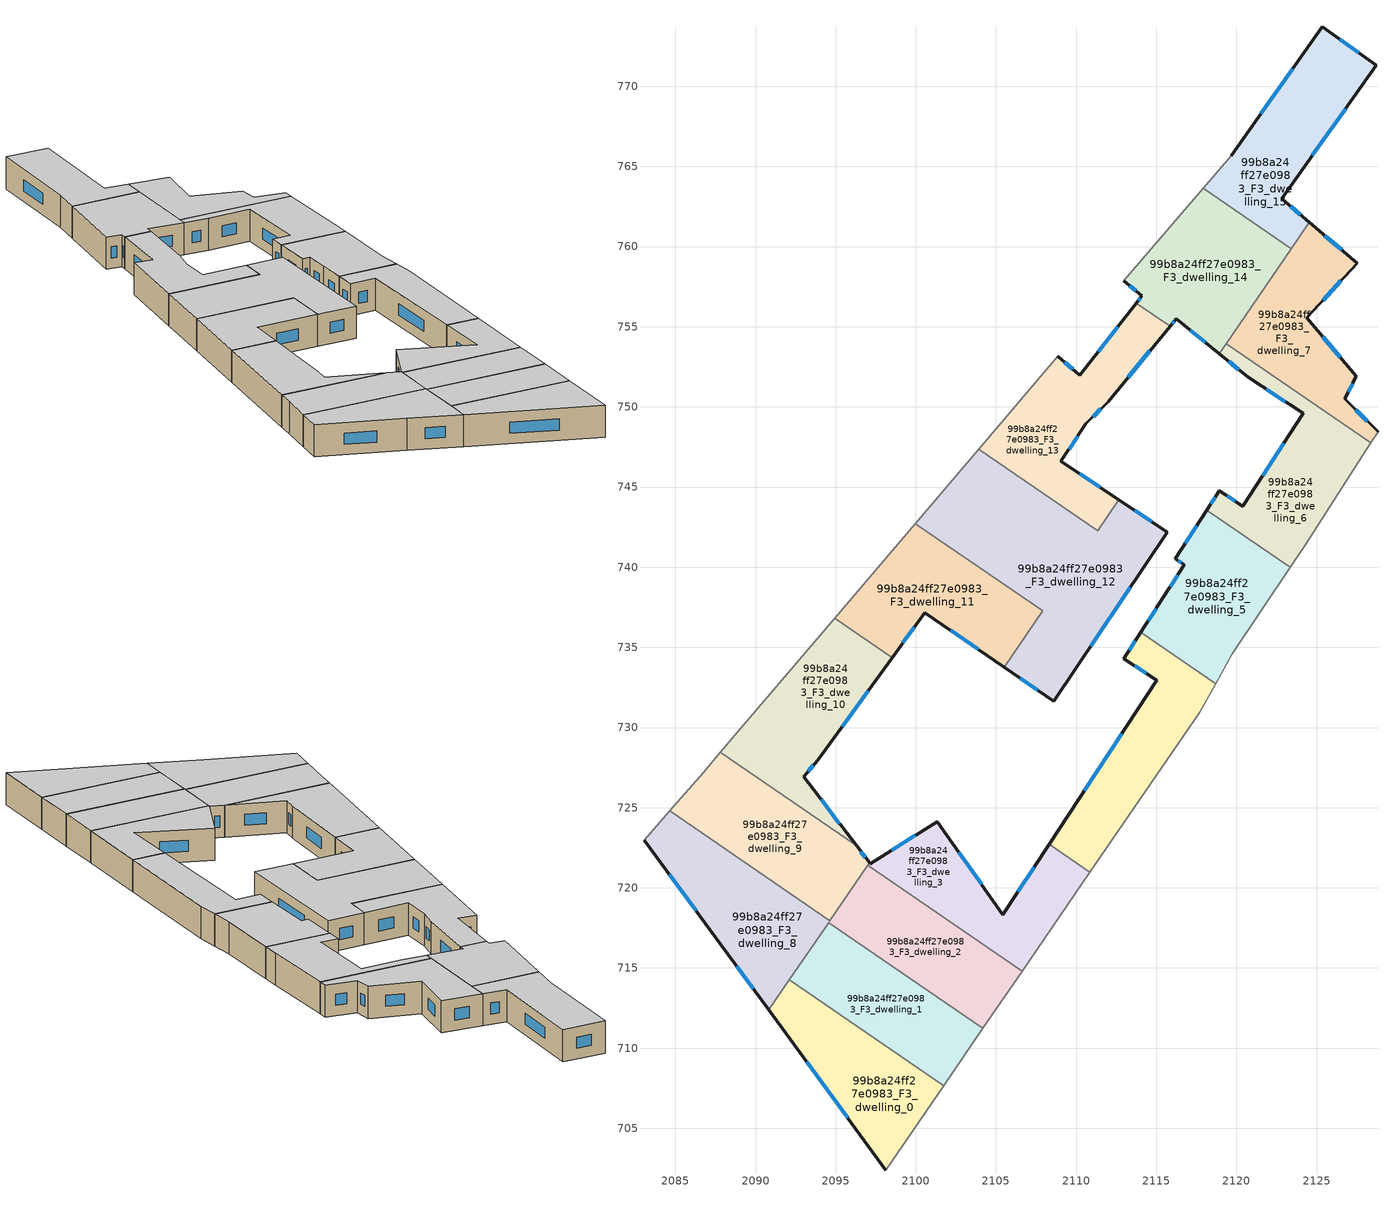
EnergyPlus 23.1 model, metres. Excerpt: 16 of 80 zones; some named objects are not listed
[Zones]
99b8a24ff27e0983_F3_dwelling_0
 floor to 99b8a24ff27e0983_F2_dwelling_0 (EU_floor_Construction): 2101.73,707.66 2098.11,702.39 2090.82,712.39 2092.11,714.26 z9
 wall outside (EU_wall_Construction): 2090.82,712.39 2098.11,702.39 z9:12
 wall to 99b8a24ff27e0983_F3_dwelling_1 (EU_wall_Construction): 2101.73,707.66 2092.11,714.26 z9:12
 wall adiabatic (EU_wall_Construction): 2098.11,702.39 2101.73,707.66 z9:12
 wall to 99b8a24ff27e0983_F3_dwelling_8 (EU_wall_Construction): 2092.11,714.26 2090.82,712.39 z9:12
 window (EU_Window_Construction): 2093.19,709.14 2095.74,705.64 z9.98:11.02
 ceiling to 99b8a24ff27e0983_F4_dwelling_0 (EU_floor_Construction): 2098.11,702.39 2101.73,707.66 2092.11,714.26 2090.82,712.39 z12
99b8a24ff27e0983_F3_dwelling_1
 floor to 99b8a24ff27e0983_F2_dwelling_1 (EU_floor_Construction): 2104.18,711.23 2101.73,707.66 2092.11,714.26 2094.56,717.83 z9
 wall to 99b8a24ff27e0983_F3_dwelling_2 (EU_wall_Construction): 2104.18,711.23 2094.56,717.83 z9:12
 wall adiabatic (EU_wall_Construction): 2101.73,707.66 2104.18,711.23 z9:12
 wall to 99b8a24ff27e0983_F3_dwelling_8 (EU_wall_Construction): 2094.56,717.83 2092.11,714.26 z9:12
 ceiling to 99b8a24ff27e0983_F4_dwelling_1 (EU_floor_Construction): 2101.73,707.66 2104.18,711.23 2094.56,717.83 2092.11,714.26 z12
99b8a24ff27e0983_F3_dwelling_10
 floor to 99b8a24ff27e0983_F2_dwelling_10 (EU_floor_Construction): 2098.52,734.36 2093.89,727.97 2093.01,726.92 2096.31,722.61 2087.81,728.44 2094.94,736.82 z9
 wall outside (EU_wall_Construction): 2096.31,722.61 2093.01,726.92 2093.89,727.97 2098.52,734.36 z9:12
 wall to 99b8a24ff27e0983_F3_dwelling_9 (EU_wall_Construction): 2087.81,728.44 2096.31,722.61 z9:12
 wall adiabatic (EU_wall_Construction): 2094.94,736.82 2087.81,728.44 z9:12
 wall to 99b8a24ff27e0983_F3_dwelling_11 (EU_wall_Construction): 2098.52,734.36 2094.94,736.82 z9:12
 window (EU_Window_Construction): 2095.4,730.05 2097.02,732.28 / 2093.3,727.27 2093.61,727.63 / 2095.24,724.01 2094.09,725.52 z9.98:11.02
 ceiling to 99b8a24ff27e0983_F4_dwelling_10 (EU_floor_Construction): 2096.31,722.61 2093.01,726.92 2093.89,727.97 2098.52,734.36 2094.94,736.82 2087.81,728.44 z12
99b8a24ff27e0983_F3_dwelling_11
 floor to 99b8a24ff27e0983_F2_dwelling_11 (EU_floor_Construction): 2107.91,737.27 2105.5,733.77 2100.56,737.17 2098.52,734.36 2094.94,736.82 2099.97,742.72 z9
 wall outside (EU_wall_Construction): 2098.52,734.36 2100.56,737.17 2105.5,733.77 z9:12
 wall adiabatic (EU_wall_Construction): 2099.97,742.72 2094.94,736.82 z9:12
 wall to 99b8a24ff27e0983_F3_dwelling_12 (EU_wall_Construction): 2105.5,733.77 2107.91,737.27 2099.97,742.72 z9:12
 window (EU_Window_Construction): 2102.17,736.07 2103.9,734.88 / 2099.19,735.27 2099.9,736.26 z9.98:11.02
 ceiling to 99b8a24ff27e0983_F4_dwelling_11 (EU_floor_Construction): 2105.5,733.77 2107.91,737.27 2099.97,742.72 2094.94,736.82 2098.52,734.36 2100.56,737.17 z12
99b8a24ff27e0983_F3_dwelling_12
 floor to 99b8a24ff27e0983_F2_dwelling_12 (EU_floor_Construction): 2112.67,744.2 2115.68,742.18 2108.61,731.62 2105.5,733.77 2107.91,737.27 2099.97,742.72 2103.92,747.35 2111.33,742.26 z9
 wall outside (EU_wall_Construction): 2105.5,733.77 2108.61,731.62 2115.68,742.18 2112.67,744.2 z9:12
 wall adiabatic (EU_wall_Construction): 2103.92,747.35 2099.97,742.72 z9:12
 wall to 99b8a24ff27e0983_F3_dwelling_13 (EU_wall_Construction): 2112.67,744.2 2111.33,742.26 2103.92,747.35 z9:12
 window (EU_Window_Construction): 2114.7,742.84 2113.65,743.54 / 2110.91,735.06 2113.38,738.75 / 2106.52,733.07 2107.6,732.32 z9.98:11.02
 ceiling to 99b8a24ff27e0983_F4_dwelling_12 (EU_floor_Construction): 2108.61,731.62 2115.68,742.18 2112.67,744.2 2111.33,742.26 2103.92,747.35 2099.97,742.72 2107.91,737.27 2105.5,733.77 z12
99b8a24ff27e0983_F3_dwelling_13
 floor to 99b8a24ff27e0983_F2_dwelling_13 (EU_floor_Construction): 2115.86,755.03 2111.99,750.32 2110.61,748.93 2109.05,746.61 2112.67,744.2 2111.33,742.26 2103.92,747.35 2108.85,753.15 2110.23,751.97 2113.75,756.48 z9
 wall outside (EU_wall_Construction): 2112.67,744.2 2109.05,746.61 2110.61,748.93 2111.99,750.32 2115.86,755.03 / 2113.75,756.48 2110.23,751.97 2108.85,753.15 z9:12
 wall adiabatic (EU_wall_Construction): 2108.85,753.15 2103.92,747.35 z9:12
 wall to 99b8a24ff27e0983_F3_dwelling_14 (EU_wall_Construction): 2115.86,755.03 2113.75,756.48 z9:12
 window (EU_Window_Construction): 2111.49,744.98 2110.23,745.83 / 2109.79,752.36 2109.3,752.77 / 2112.61,755.01 2111.38,753.44 / 2113.25,751.85 2114.6,753.5 / 2111.06,749.39 2111.55,749.87 / 2109.56,747.37 2110.11,748.18 z9.98:11.02
 ceiling to 99b8a24ff27e0983_F4_dwelling_13 (EU_floor_Construction): 2112.67,744.2 2109.05,746.61 2110.61,748.93 2111.99,750.32 2115.86,755.03 2113.75,756.48 2110.23,751.97 2108.85,753.15 2103.92,747.35 2111.33,742.26 z12
99b8a24ff27e0983_F3_dwelling_14
 floor to 99b8a24ff27e0983_F2_dwelling_14 (EU_floor_Construction): 2123.43,759.88 2118.93,753.32 2116.24,755.49 2115.86,755.03 2113.75,756.48 2114.1,756.93 2112.96,757.87 2117.94,763.65 z9
 wall outside (EU_wall_Construction): 2112.96,757.87 2114.1,756.93 2113.75,756.48 / 2115.86,755.03 2116.24,755.49 2118.93,753.32 z9:12
 wall adiabatic (EU_wall_Construction): 2117.94,763.65 2112.96,757.87 z9:12
 wall to 99b8a24ff27e0983_F3_dwelling_15 (EU_wall_Construction): 2123.43,759.88 2117.94,763.65 z9:12
 wall to 99b8a24ff27e0983_F3_dwelling_7 (EU_wall_Construction): 2119.36,753.95 2123.43,759.88 z9:12
 wall to 99b8a24ff27e0983_F3_dwelling_6 (EU_wall_Construction): 2118.93,753.32 2119.36,753.95 z9:12
 window (EU_Window_Construction): 2113.99,756.79 2113.87,756.63 / 2113.33,757.57 2113.73,757.24 / 2117.12,754.79 2118.05,754.02 / 2115.99,755.18 2116.12,755.34 z9.98:11.02
 ceiling to 99b8a24ff27e0983_F4_dwelling_14 (EU_floor_Construction): 2118.93,753.32 2123.43,759.88 2117.94,763.65 2112.96,757.87 2114.1,756.93 2113.75,756.48 2115.86,755.03 2116.24,755.49 z12
99b8a24ff27e0983_F3_dwelling_15
 floor to 99b8a24ff27e0983_F2_dwelling_15 (EU_floor_Construction): 2128.72,771.32 2122.81,762.98 2124.55,761.51 2123.43,759.88 2117.94,763.65 2119.67,765.65 2125.35,773.7 z9
 wall outside (EU_wall_Construction): 2124.55,761.51 2122.81,762.98 2128.72,771.32 2125.35,773.7 2119.67,765.65 z9:12
 wall adiabatic (EU_wall_Construction): 2119.67,765.65 2117.94,763.65 z9:12
 wall to 99b8a24ff27e0983_F3_dwelling_7 (EU_wall_Construction): 2123.43,759.88 2124.55,761.51 z9:12
 window (EU_Window_Construction): 2123.51,771.08 2121.52,768.27 / 2127.63,772.1 2126.45,772.93 / 2124.74,765.69 2126.8,768.61 / 2123.99,761.99 2123.38,762.5 z9.98:11.02
 ceiling to 99b8a24ff27e0983_F4_dwelling_15 (EU_floor_Construction): 2124.55,761.51 2122.81,762.98 2128.72,771.32 2125.35,773.7 2119.67,765.65 2117.94,763.65 2123.43,759.88 z12
99b8a24ff27e0983_F3_dwelling_2
 floor to 99b8a24ff27e0983_F2_dwelling_2 (EU_floor_Construction): 2106.63,714.8 2104.18,711.23 2094.56,717.83 2097.01,721.4 z9
 wall to 99b8a24ff27e0983_F3_dwelling_3 (EU_wall_Construction): 2106.63,714.8 2097.01,721.4 z9:12
 wall adiabatic (EU_wall_Construction): 2104.18,711.23 2106.63,714.8 z9:12
 wall to 99b8a24ff27e0983_F3_dwelling_9 (EU_wall_Construction): 2097.01,721.4 2094.64,717.95 z9:12
 wall to 99b8a24ff27e0983_F3_dwelling_8 (EU_wall_Construction): 2094.64,717.95 2094.56,717.83 z9:12
 ceiling to 99b8a24ff27e0983_F4_dwelling_2 (EU_floor_Construction): 2104.18,711.23 2106.63,714.8 2097.01,721.4 2094.56,717.83 z12
99b8a24ff27e0983_F3_dwelling_3
 floor to 99b8a24ff27e0983_F2_dwelling_3 (EU_floor_Construction): 2108.31,722.72 2110.86,720.96 2106.63,714.8 2097.01,721.4 2097.11,721.55 2097.14,721.51 2101.34,724.11 2105.43,718.33 z9
 wall outside (EU_wall_Construction): 2108.31,722.72 2105.43,718.33 2101.34,724.11 2097.14,721.51 2097.11,721.55 z9:12
 wall to 99b8a24ff27e0983_F3_dwelling_4 (EU_wall_Construction): 2110.86,720.96 2108.31,722.72 z9:12
 wall adiabatic (EU_wall_Construction): 2106.63,714.8 2110.86,720.96 z9:12
 wall to 99b8a24ff27e0983_F3_dwelling_9 (EU_wall_Construction): 2097.11,721.55 2097.01,721.4 z9:12
 window (EU_Window_Construction): 2099.98,723.27 2098.51,722.36 / 2104.1,720.21 2102.67,722.23 / 2107.37,721.29 2106.37,719.76 z9.98:11.02
 ceiling to 99b8a24ff27e0983_F4_dwelling_3 (EU_floor_Construction): 2106.63,714.8 2110.86,720.96 2108.31,722.72 2105.43,718.33 2101.34,724.11 2097.14,721.51 2097.11,721.55 2097.01,721.4 z12
99b8a24ff27e0983_F3_dwelling_4
 floor to 99b8a24ff27e0983_F2_dwelling_4 (EU_floor_Construction): 2118.71,732.74 2117.72,730.95 2110.86,720.96 2108.31,722.72 2115.02,732.95 2112.98,734.29 2114.04,735.95 z9
 wall outside (EU_wall_Construction): 2114.04,735.95 2112.98,734.29 2115.02,732.95 2108.31,722.72 z9:12
 wall to 99b8a24ff27e0983_F3_dwelling_5 (EU_wall_Construction): 2118.71,732.74 2114.04,735.95 z9:12
 wall adiabatic (EU_wall_Construction): 2110.86,720.96 2117.72,730.95 2118.71,732.74 z9:12
 window (EU_Window_Construction): 2112.84,729.62 2110.49,726.05 / 2113.65,733.86 2114.36,733.39 / 2113.7,735.41 2113.33,734.83 z9.98:11.02
 ceiling to 99b8a24ff27e0983_F4_dwelling_4 (EU_floor_Construction): 2110.86,720.96 2117.72,730.95 2118.71,732.74 2114.04,735.95 2112.98,734.29 2115.02,732.95 2108.31,722.72 z12
99b8a24ff27e0983_F3_dwelling_5
 floor to 99b8a24ff27e0983_F2_dwelling_5 (EU_floor_Construction): 2123.36,740 2119.72,734.59 2118.71,732.74 2114.04,735.95 2115.44,738.13 2116.75,740.14 2116.17,740.51 2118.16,743.57 z9
 wall outside (EU_wall_Construction): 2118.16,743.57 2116.17,740.51 2116.75,740.14 2115.44,738.13 2114.04,735.95 z9:12
 wall to 99b8a24ff27e0983_F3_dwelling_6 (EU_wall_Construction): 2123.36,740 2118.16,743.57 z9:12
 wall adiabatic (EU_wall_Construction): 2118.71,732.74 2119.72,734.59 2123.36,740 z9:12
 window (EU_Window_Construction): 2114.99,737.42 2114.5,736.66 / 2116.33,739.49 2115.87,738.79 / 2116.36,740.39 2116.57,740.26 / 2117.51,742.57 2116.82,741.51 z9.98:11.02
 ceiling to 99b8a24ff27e0983_F4_dwelling_5 (EU_floor_Construction): 2119.72,734.59 2123.36,740 2118.16,743.57 2116.17,740.51 2116.75,740.14 2115.44,738.13 2114.04,735.95 2118.71,732.74 z12
99b8a24ff27e0983_F3_dwelling_6
 floor to 99b8a24ff27e0983_F2_dwelling_6 (EU_floor_Construction): 2124.16,749.6 2120.74,751.84 2118.93,753.32 2119.36,753.95 2128.39,747.76 2124.32,741.43 2123.36,740 2118.16,743.57 2118.93,744.76 2120.4,743.81 z9
 wall outside (EU_wall_Construction): 2118.93,753.32 2120.74,751.84 2124.16,749.6 2120.4,743.81 2118.93,744.76 2118.16,743.57 z9:12
 wall to 99b8a24ff27e0983_F3_dwelling_7 (EU_wall_Construction): 2128.39,747.76 2119.36,753.95 z9:12
 wall adiabatic (EU_wall_Construction): 2123.36,740 2124.32,741.43 2128.39,747.76 z9:12
 window (EU_Window_Construction): 2118.68,744.37 2118.41,743.96 / 2119.93,744.12 2119.41,744.45 / 2122.94,747.72 2121.63,745.7 / 2121.86,751.11 2123.05,750.33 / 2119.52,752.84 2120.15,752.32 z9.98:11.02
 ceiling to 99b8a24ff27e0983_F4_dwelling_6 (EU_floor_Construction): 2124.32,741.43 2128.39,747.76 2119.36,753.95 2118.93,753.32 2120.74,751.84 2124.16,749.6 2120.4,743.81 2118.93,744.76 2118.16,743.57 2123.36,740 z12
99b8a24ff27e0983_F3_dwelling_7
 floor to 99b8a24ff27e0983_F2_dwelling_7 (EU_floor_Construction): 2127.53,758.97 2124.39,755.55 2127.47,751.92 2126.75,750.49 2128.83,748.45 2128.39,747.76 2119.36,753.95 2124.55,761.51 z9
 wall outside (EU_wall_Construction): 2128.83,748.45 2126.75,750.49 2127.47,751.92 2124.39,755.55 2127.53,758.97 2124.55,761.51 z9:12
 wall adiabatic (EU_wall_Construction): 2128.39,747.76 2128.83,748.45 z9:12
 window (EU_Window_Construction): 2128.15,749.11 2127.43,749.83 / 2126.56,759.8 2125.52,760.68 / 2125.42,756.67 2126.51,757.86 / 2126.47,753.1 2125.4,754.37 / 2126.99,750.96 2127.24,751.46 z9.98:11.02
 ceiling to 99b8a24ff27e0983_F4_dwelling_7 (EU_floor_Construction): 2128.39,747.76 2128.83,748.45 2126.75,750.49 2127.47,751.92 2124.39,755.55 2127.53,758.97 2124.55,761.51 2119.36,753.95 z12
99b8a24ff27e0983_F3_dwelling_8
 floor to 99b8a24ff27e0983_F2_dwelling_8 (EU_floor_Construction): 2094.64,717.95 2090.82,712.39 2087.87,716.43 2083.04,722.96 2084.66,724.8 z9
 wall outside (EU_wall_Construction): 2083.04,722.96 2087.87,716.43 2090.82,712.39 z9:12
 wall adiabatic (EU_wall_Construction): 2084.66,724.8 2083.04,722.96 z9:12
 wall to 99b8a24ff27e0983_F3_dwelling_9 (EU_wall_Construction): 2094.64,717.95 2084.66,724.8 z9:12
 window (EU_Window_Construction): 2088.83,715.12 2089.86,713.7 / 2084.61,720.84 2086.3,718.56 z9.98:11.02
 ceiling to 99b8a24ff27e0983_F4_dwelling_8 (EU_floor_Construction): 2090.82,712.39 2094.64,717.95 2084.66,724.8 2083.04,722.96 2087.87,716.43 z12
99b8a24ff27e0983_F3_dwelling_9
 floor to 99b8a24ff27e0983_F2_dwelling_9 (EU_floor_Construction): 2096.31,722.61 2097.11,721.55 2094.64,717.95 2084.66,724.8 2086.77,727.22 2087.81,728.44 z9
 wall outside (EU_wall_Construction): 2097.11,721.55 2096.31,722.61 z9:12
 wall adiabatic (EU_wall_Construction): 2087.81,728.44 2086.77,727.22 2084.66,724.8 z9:12
 window (EU_Window_Construction): 2096.85,721.9 2096.57,722.27 z9.98:11.02
 ceiling to 99b8a24ff27e0983_F4_dwelling_9 (EU_floor_Construction): 2094.64,717.95 2097.11,721.55 2096.31,722.61 2087.81,728.44 2086.77,727.22 2084.66,724.8 z12
[Building]
EU S2 Campaign: North Axis=0; Terrain=City; Solar Distribution=FullExterior
[Site:Location]
Bologna: Latitude=44.5; Longitude=11.25; Time Zone=1; Elevation=37
[SizingPeriod:WeatherFileDays]
AnnualSizingPeriod: Begin Month=1; Begin Day of Month=1; End Month=12; End Day of Month=31; Day of Week for Start Day=Monday; Use Weather File Daylight Saving Period=No; Use Weather File Rain and Snow Indicators=No
[MATERIAL]
EU_InternalMass_Material: Roughness=MediumRough; Thickness=0.1; Conductivity=1; Density=1800; Specific Heat=900; Thermal Absorptance=0.9; Solar Absorptance=0.7; Visible Absorptance=0.7
[MATERIAL:NOMASS] Roughness=MediumRough; Thermal Absorptance=0.9; Solar Absorptance=0.7; Visible Absorptance=0.7
Name | Thermal Resistance
EU_wall_NoMass | 0.905828
EU_floor_NoMass | 0.67114
[WINDOWMATERIAL:SIMPLEGLAZINGSYSTEM]
EU_Window_SimpleGlazing: UFactor=4.52486; Solar Heat Gain Coefficient=0.85; Visible Transmittance=0.85
[CONSTRUCTION]
EU_wall_Construction: EU_wall_NoMass
EU_floor_Construction: EU_floor_NoMass
EU_Window_Construction: EU_Window_SimpleGlazing
EU_InternalMass_Construction: EU_InternalMass_Material
[ZONE] Type=1; Multiplier=1; Ceiling Height=autocalculate; Floor Area=autocalculate; Part of Total Floor Area=Yes
Name | Volume
99b8a24ff27e0983_F3_dwelling_0 | 151.548
99b8a24ff27e0983_F3_dwelling_1 | 151.505
99b8a24ff27e0983_F3_dwelling_10 | 169.121
99b8a24ff27e0983_F3_dwelling_11 | 169.162
99b8a24ff27e0983_F3_dwelling_12 | 310.034
99b8a24ff27e0983_F3_dwelling_13 | 169.135
99b8a24ff27e0983_F3_dwelling_14 | 169.155
99b8a24ff27e0983_F3_dwelling_15 | 169.132
99b8a24ff27e0983_F3_dwelling_2 | 151.519
99b8a24ff27e0983_F3_dwelling_3; 99b8a24ff27e0983_F3_dwelling_6 | 151.512
99b8a24ff27e0983_F3_dwelling_4 | 151.518
99b8a24ff27e0983_F3_dwelling_5 | 151.515
99b8a24ff27e0983_F3_dwelling_7 | 151.541
99b8a24ff27e0983_F3_dwelling_8 | 169.139
99b8a24ff27e0983_F3_dwelling_9 | 169.156
[INTERNALMASS] Construction=EU_InternalMass_Construction
Name | Zone or ZoneList | Surface Area
99b8a24ff27e0983_F3_dwelling_0_EU_InternalMass | 99b8a24ff27e0983_F3_dwelling_0 | 50.5163
99b8a24ff27e0983_F3_dwelling_1_EU_InternalMass | 99b8a24ff27e0983_F3_dwelling_1 | 50.5019
99b8a24ff27e0983_F3_dwelling_2_EU_InternalMass | 99b8a24ff27e0983_F3_dwelling_2 | 50.5064
99b8a24ff27e0983_F3_dwelling_3_EU_InternalMass | 99b8a24ff27e0983_F3_dwelling_3 | 50.5042
99b8a24ff27e0983_F3_dwelling_4_EU_InternalMass | 99b8a24ff27e0983_F3_dwelling_4 | 50.5063
99b8a24ff27e0983_F3_dwelling_5_EU_InternalMass | 99b8a24ff27e0983_F3_dwelling_5 | 50.5049
99b8a24ff27e0983_F3_dwelling_6_EU_InternalMass | 99b8a24ff27e0983_F3_dwelling_6 | 50.5043
99b8a24ff27e0983_F3_dwelling_7_EU_InternalMass | 99b8a24ff27e0983_F3_dwelling_7 | 50.5133
99b8a24ff27e0983_F3_dwelling_8_EU_InternalMass | 99b8a24ff27e0983_F3_dwelling_8 | 56.3796
99b8a24ff27e0983_F3_dwelling_9_EU_InternalMass | 99b8a24ff27e0983_F3_dwelling_9 | 56.3851
99b8a24ff27e0983_F3_dwelling_10_EU_InternalMass | 99b8a24ff27e0983_F3_dwelling_10 | 56.3741
99b8a24ff27e0983_F3_dwelling_11_EU_InternalMass | 99b8a24ff27e0983_F3_dwelling_11 | 56.3869
99b8a24ff27e0983_F3_dwelling_12_EU_InternalMass | 99b8a24ff27e0983_F3_dwelling_12 | 103.345
99b8a24ff27e0983_F3_dwelling_13_EU_InternalMass | 99b8a24ff27e0983_F3_dwelling_13 | 56.379
99b8a24ff27e0983_F3_dwelling_14_EU_InternalMass | 99b8a24ff27e0983_F3_dwelling_14 | 56.3852
99b8a24ff27e0983_F3_dwelling_15_EU_InternalMass | 99b8a24ff27e0983_F3_dwelling_15 | 56.3766
[OTHEREQUIPMENT] Fuel Type=Electricity; Design Level Calculation Method=Watts/Area; Power per Zone Floor Area=1; Fraction Latent=0; Fraction Radiant=0; Fraction Lost=0; Carbon Dioxide Generation Rate=0; EndUse Subcategory=EU_Step8_InternalGains
Name | Zone or ZoneList or Space or SpaceList | Schedule
EU_Step8_InternalGain_99b8a24ff27e0983_F3_dwelling_0_f000 | 99b8a24ff27e0983_F3_dwelling_0 | EU_Step8_GainSchedule_99b8a24ff27e0983_F3_dwelling_0_f000
EU_Step8_InternalGain_99b8a24ff27e0983_F3_dwelling_1_f000 | 99b8a24ff27e0983_F3_dwelling_1 | EU_Step8_GainSchedule_99b8a24ff27e0983_F3_dwelling_1_f000
EU_Step8_InternalGain_99b8a24ff27e0983_F3_dwelling_2_f000 | 99b8a24ff27e0983_F3_dwelling_2 | EU_Step8_GainSchedule_99b8a24ff27e0983_F3_dwelling_2_f000
EU_Step8_InternalGain_99b8a24ff27e0983_F3_dwelling_3_f000 | 99b8a24ff27e0983_F3_dwelling_3 | EU_Step8_GainSchedule_99b8a24ff27e0983_F3_dwelling_3_f000
EU_Step8_InternalGain_99b8a24ff27e0983_F3_dwelling_4_f000 | 99b8a24ff27e0983_F3_dwelling_4 | EU_Step8_GainSchedule_99b8a24ff27e0983_F3_dwelling_4_f000
EU_Step8_InternalGain_99b8a24ff27e0983_F3_dwelling_5_f000 | 99b8a24ff27e0983_F3_dwelling_5 | EU_Step8_GainSchedule_99b8a24ff27e0983_F3_dwelling_5_f000
EU_Step8_InternalGain_99b8a24ff27e0983_F3_dwelling_6_f000 | 99b8a24ff27e0983_F3_dwelling_6 | EU_Step8_GainSchedule_99b8a24ff27e0983_F3_dwelling_6_f000
EU_Step8_InternalGain_99b8a24ff27e0983_F3_dwelling_7_f000 | 99b8a24ff27e0983_F3_dwelling_7 | EU_Step8_GainSchedule_99b8a24ff27e0983_F3_dwelling_7_f000
EU_Step8_InternalGain_99b8a24ff27e0983_F3_dwelling_8_f000 | 99b8a24ff27e0983_F3_dwelling_8 | EU_Step8_GainSchedule_99b8a24ff27e0983_F3_dwelling_8_f000
EU_Step8_InternalGain_99b8a24ff27e0983_F3_dwelling_9_f000 | 99b8a24ff27e0983_F3_dwelling_9 | EU_Step8_GainSchedule_99b8a24ff27e0983_F3_dwelling_9_f000
EU_Step8_InternalGain_99b8a24ff27e0983_F3_dwelling_10_f000 | 99b8a24ff27e0983_F3_dwelling_10 | EU_Step8_GainSchedule_99b8a24ff27e0983_F3_dwelling_10_f000
EU_Step8_InternalGain_99b8a24ff27e0983_F3_dwelling_11_f000 | 99b8a24ff27e0983_F3_dwelling_11 | EU_Step8_GainSchedule_99b8a24ff27e0983_F3_dwelling_11_f000
EU_Step8_InternalGain_99b8a24ff27e0983_F3_dwelling_12_f000 | 99b8a24ff27e0983_F3_dwelling_12 | EU_Step8_GainSchedule_99b8a24ff27e0983_F3_dwelling_12_f000
EU_Step8_InternalGain_99b8a24ff27e0983_F3_dwelling_13_f000 | 99b8a24ff27e0983_F3_dwelling_13 | EU_Step8_GainSchedule_99b8a24ff27e0983_F3_dwelling_13_f000
EU_Step8_InternalGain_99b8a24ff27e0983_F3_dwelling_14_f000 | 99b8a24ff27e0983_F3_dwelling_14 | EU_Step8_GainSchedule_99b8a24ff27e0983_F3_dwelling_14_f000
EU_Step8_InternalGain_99b8a24ff27e0983_F3_dwelling_15_f000 | 99b8a24ff27e0983_F3_dwelling_15 | EU_Step8_GainSchedule_99b8a24ff27e0983_F3_dwelling_15_f000
[ZONEVENTILATION:DESIGNFLOWRATE] Schedule=EU_AlwaysOn; Design Flow Rate Calculation Method=AirChanges/Hour; Air Changes per Hour=0.73129; Ventilation Type=Natural; Fan Pressure Rise=0; Fan Total Efficiency=1; Constant Term Coefficient=1; Temperature Term Coefficient=0; Velocity Term Coefficient=0; Velocity Squared Term Coefficient=0; Minimum Indoor Temperature=-100; Maximum Indoor Temperature=100; Delta Temperature=-100; Minimum Outdoor Temperature=-100; Maximum Outdoor Temperature=100; Maximum Wind Speed=40
Name | Zone or ZoneList or Space or SpaceList
EU_ConstantAir_99b8a24ff27e0983_F3_dwelling_0 | 99b8a24ff27e0983_F3_dwelling_0
EU_ConstantAir_99b8a24ff27e0983_F3_dwelling_1 | 99b8a24ff27e0983_F3_dwelling_1
EU_ConstantAir_99b8a24ff27e0983_F3_dwelling_2 | 99b8a24ff27e0983_F3_dwelling_2
EU_ConstantAir_99b8a24ff27e0983_F3_dwelling_3 | 99b8a24ff27e0983_F3_dwelling_3
EU_ConstantAir_99b8a24ff27e0983_F3_dwelling_4 | 99b8a24ff27e0983_F3_dwelling_4
EU_ConstantAir_99b8a24ff27e0983_F3_dwelling_5 | 99b8a24ff27e0983_F3_dwelling_5
EU_ConstantAir_99b8a24ff27e0983_F3_dwelling_6 | 99b8a24ff27e0983_F3_dwelling_6
EU_ConstantAir_99b8a24ff27e0983_F3_dwelling_7 | 99b8a24ff27e0983_F3_dwelling_7
EU_ConstantAir_99b8a24ff27e0983_F3_dwelling_8 | 99b8a24ff27e0983_F3_dwelling_8
EU_ConstantAir_99b8a24ff27e0983_F3_dwelling_9 | 99b8a24ff27e0983_F3_dwelling_9
EU_ConstantAir_99b8a24ff27e0983_F3_dwelling_10 | 99b8a24ff27e0983_F3_dwelling_10
EU_ConstantAir_99b8a24ff27e0983_F3_dwelling_11 | 99b8a24ff27e0983_F3_dwelling_11
EU_ConstantAir_99b8a24ff27e0983_F3_dwelling_12 | 99b8a24ff27e0983_F3_dwelling_12
EU_ConstantAir_99b8a24ff27e0983_F3_dwelling_13 | 99b8a24ff27e0983_F3_dwelling_13
EU_ConstantAir_99b8a24ff27e0983_F3_dwelling_14 | 99b8a24ff27e0983_F3_dwelling_14
EU_ConstantAir_99b8a24ff27e0983_F3_dwelling_15 | 99b8a24ff27e0983_F3_dwelling_15
[HVACTEMPLATE:ZONE:IDEALLOADSAIRSYSTEM] System Availability Schedule=EU_AlwaysOn; Maximum Heating Supply Air Temperature=50; Minimum Cooling Supply Air Temperature=13; Maximum Heating Supply Air Humidity Ratio=0.0156; Minimum Cooling Supply Air Humidity Ratio=0.0077; Heating Limit=NoLimit; Cooling Limit=NoLimit; Heating Availability Schedule=EU_AlwaysOn; Cooling Availability Schedule=EU_CoolingOff; Dehumidification Control Type=ConstantSensibleHeatRatio; Cooling Sensible Heat Ratio=0.7; Dehumidification Setpoint=60; Humidification Control Type=None; Humidification Setpoint=30; Outdoor Air Method=None; Outdoor Air Flow Rate per Person=0.00944; Outdoor Air Flow Rate per Zone Floor Area=0; Outdoor Air Flow Rate per Zone=0; Demand Controlled Ventilation Type=None; Outdoor Air Economizer Type=NoEconomizer; Heat Recovery Type=None; Sensible Heat Recovery Effectiveness=0.7; Latent Heat Recovery Effectiveness=0.65
Name | Template Thermostat
99b8a24ff27e0983_F3_dwelling_0 | EU_HeatOnly_99b8a24ff27e0983_F3_dwelling_0
99b8a24ff27e0983_F3_dwelling_1 | EU_HeatOnly_99b8a24ff27e0983_F3_dwelling_1
99b8a24ff27e0983_F3_dwelling_2 | EU_HeatOnly_99b8a24ff27e0983_F3_dwelling_2
99b8a24ff27e0983_F3_dwelling_3 | EU_HeatOnly_99b8a24ff27e0983_F3_dwelling_3
99b8a24ff27e0983_F3_dwelling_4 | EU_HeatOnly_99b8a24ff27e0983_F3_dwelling_4
99b8a24ff27e0983_F3_dwelling_5 | EU_HeatOnly_99b8a24ff27e0983_F3_dwelling_5
99b8a24ff27e0983_F3_dwelling_6 | EU_HeatOnly_99b8a24ff27e0983_F3_dwelling_6
99b8a24ff27e0983_F3_dwelling_7 | EU_HeatOnly_99b8a24ff27e0983_F3_dwelling_7
99b8a24ff27e0983_F3_dwelling_8 | EU_HeatOnly_99b8a24ff27e0983_F3_dwelling_8
99b8a24ff27e0983_F3_dwelling_9 | EU_HeatOnly_99b8a24ff27e0983_F3_dwelling_9
99b8a24ff27e0983_F3_dwelling_10 | EU_HeatOnly_99b8a24ff27e0983_F3_dwelling_10
99b8a24ff27e0983_F3_dwelling_11 | EU_HeatOnly_99b8a24ff27e0983_F3_dwelling_11
99b8a24ff27e0983_F3_dwelling_12 | EU_HeatOnly_99b8a24ff27e0983_F3_dwelling_12
99b8a24ff27e0983_F3_dwelling_13 | EU_HeatOnly_99b8a24ff27e0983_F3_dwelling_13
99b8a24ff27e0983_F3_dwelling_14 | EU_HeatOnly_99b8a24ff27e0983_F3_dwelling_14
99b8a24ff27e0983_F3_dwelling_15 | EU_HeatOnly_99b8a24ff27e0983_F3_dwelling_15
[SIZING:ZONE] Zone Cooling Design Supply Air Temperature Input Method=SupplyAirTemperature; Zone Cooling Design Supply Air Temperature=13; Zone Heating Design Supply Air Temperature Input Method=SupplyAirTemperature; Zone Heating Design Supply Air Temperature=50; Zone Cooling Design Supply Air Humidity Ratio=0.008; Zone Heating Design Supply Air Humidity Ratio=0.008; Cooling Design Air Flow Method=DesignDay; Cooling Design Air Flow Rate=0; Cooling Minimum Air Flow per Zone Floor Area=0.000762; Cooling Minimum Air Flow=0; Cooling Minimum Air Flow Fraction=0.2; Heating Design Air Flow Method=DesignDay; Heating Design Air Flow Rate=0; Heating Maximum Air Flow per Zone Floor Area=0.002032; Heating Maximum Air Flow=0.141576; Heating Maximum Air Flow Fraction=0.3; Account for Dedicated Outdoor Air System=No; Dedicated Outdoor Air System Control Strategy=NeutralSupplyAir; Dedicated Outdoor Air Low Setpoint Temperature for Design=autosize; Dedicated Outdoor Air High Setpoint Temperature for Design=autosize; Zone Load Sizing Method=Sensible Load Only No Latent Load; Zone Latent Cooling Design Supply Air Humidity Ratio Input Method=HumidityRatioDifference; Zone Cooling Design Supply Air Humidity Ratio Difference=0.005; Zone Latent Heating Design Supply Air Humidity Ratio Input Method=HumidityRatioDifference; Zone Humidification Design Supply Air Humidity Ratio Difference=0.005
99b8a24ff27e0983_F3_dwelling_0; 99b8a24ff27e0983_F3_dwelling_1; 99b8a24ff27e0983_F3_dwelling_2; 99b8a24ff27e0983_F3_dwelling_3; 99b8a24ff27e0983_F3_dwelling_4; 99b8a24ff27e0983_F3_dwelling_5; 99b8a24ff27e0983_F3_dwelling_6; 99b8a24ff27e0983_F3_dwelling_7; 99b8a24ff27e0983_F3_dwelling_8; 99b8a24ff27e0983_F3_dwelling_9; 99b8a24ff27e0983_F3_dwelling_10; 99b8a24ff27e0983_F3_dwelling_11; 99b8a24ff27e0983_F3_dwelling_12; 99b8a24ff27e0983_F3_dwelling_13; 99b8a24ff27e0983_F3_dwelling_14; 99b8a24ff27e0983_F3_dwelling_15
[SCHEDULE:CONSTANT]
Name | Hourly Value
EU_AlwaysOn | 1
EU_CoolingOff | 0
[SCHEDULE:FILE] Column Number=1; Rows to Skip at Top=0; Number of Hours of Data=8760; Column Separator=Comma; Interpolate to Timestep=No; Minutes per Item=60; Adjust Schedule for Daylight Savings=Yes
Name | File
EU_Step8_GainSchedule_99b8a24ff27e0983_F3_dwelling_0_f000 | ../../schedules/99b8a24ff27e0983/99b8a24ff27e0983_F3_dwelling_0_f000_gain.csv
EU_Step8_GainSchedule_99b8a24ff27e0983_F3_dwelling_1_f000 | ../../schedules/99b8a24ff27e0983/99b8a24ff27e0983_F3_dwelling_1_f000_gain.csv
EU_Step8_GainSchedule_99b8a24ff27e0983_F3_dwelling_2_f000 | ../../schedules/99b8a24ff27e0983/99b8a24ff27e0983_F3_dwelling_2_f000_gain.csv
EU_Step8_GainSchedule_99b8a24ff27e0983_F3_dwelling_3_f000 | ../../schedules/99b8a24ff27e0983/99b8a24ff27e0983_F3_dwelling_3_f000_gain.csv
EU_Step8_GainSchedule_99b8a24ff27e0983_F3_dwelling_4_f000 | ../../schedules/99b8a24ff27e0983/99b8a24ff27e0983_F3_dwelling_4_f000_gain.csv
EU_Step8_GainSchedule_99b8a24ff27e0983_F3_dwelling_5_f000 | ../../schedules/99b8a24ff27e0983/99b8a24ff27e0983_F3_dwelling_5_f000_gain.csv
EU_Step8_GainSchedule_99b8a24ff27e0983_F3_dwelling_6_f000 | ../../schedules/99b8a24ff27e0983/99b8a24ff27e0983_F3_dwelling_6_f000_gain.csv
EU_Step8_GainSchedule_99b8a24ff27e0983_F3_dwelling_7_f000 | ../../schedules/99b8a24ff27e0983/99b8a24ff27e0983_F3_dwelling_7_f000_gain.csv
EU_Step8_GainSchedule_99b8a24ff27e0983_F3_dwelling_8_f000 | ../../schedules/99b8a24ff27e0983/99b8a24ff27e0983_F3_dwelling_8_f000_gain.csv
EU_Step8_GainSchedule_99b8a24ff27e0983_F3_dwelling_9_f000 | ../../schedules/99b8a24ff27e0983/99b8a24ff27e0983_F3_dwelling_9_f000_gain.csv
EU_Step8_GainSchedule_99b8a24ff27e0983_F3_dwelling_10_f000 | ../../schedules/99b8a24ff27e0983/99b8a24ff27e0983_F3_dwelling_10_f000_gain.csv
EU_Step8_GainSchedule_99b8a24ff27e0983_F3_dwelling_11_f000 | ../../schedules/99b8a24ff27e0983/99b8a24ff27e0983_F3_dwelling_11_f000_gain.csv
EU_Step8_GainSchedule_99b8a24ff27e0983_F3_dwelling_12_f000 | ../../schedules/99b8a24ff27e0983/99b8a24ff27e0983_F3_dwelling_12_f000_gain.csv
EU_Step8_GainSchedule_99b8a24ff27e0983_F3_dwelling_13_f000 | ../../schedules/99b8a24ff27e0983/99b8a24ff27e0983_F3_dwelling_13_f000_gain.csv
EU_Step8_GainSchedule_99b8a24ff27e0983_F3_dwelling_14_f000 | ../../schedules/99b8a24ff27e0983/99b8a24ff27e0983_F3_dwelling_14_f000_gain.csv
EU_Step8_GainSchedule_99b8a24ff27e0983_F3_dwelling_15_f000 | ../../schedules/99b8a24ff27e0983/99b8a24ff27e0983_F3_dwelling_15_f000_gain.csv
